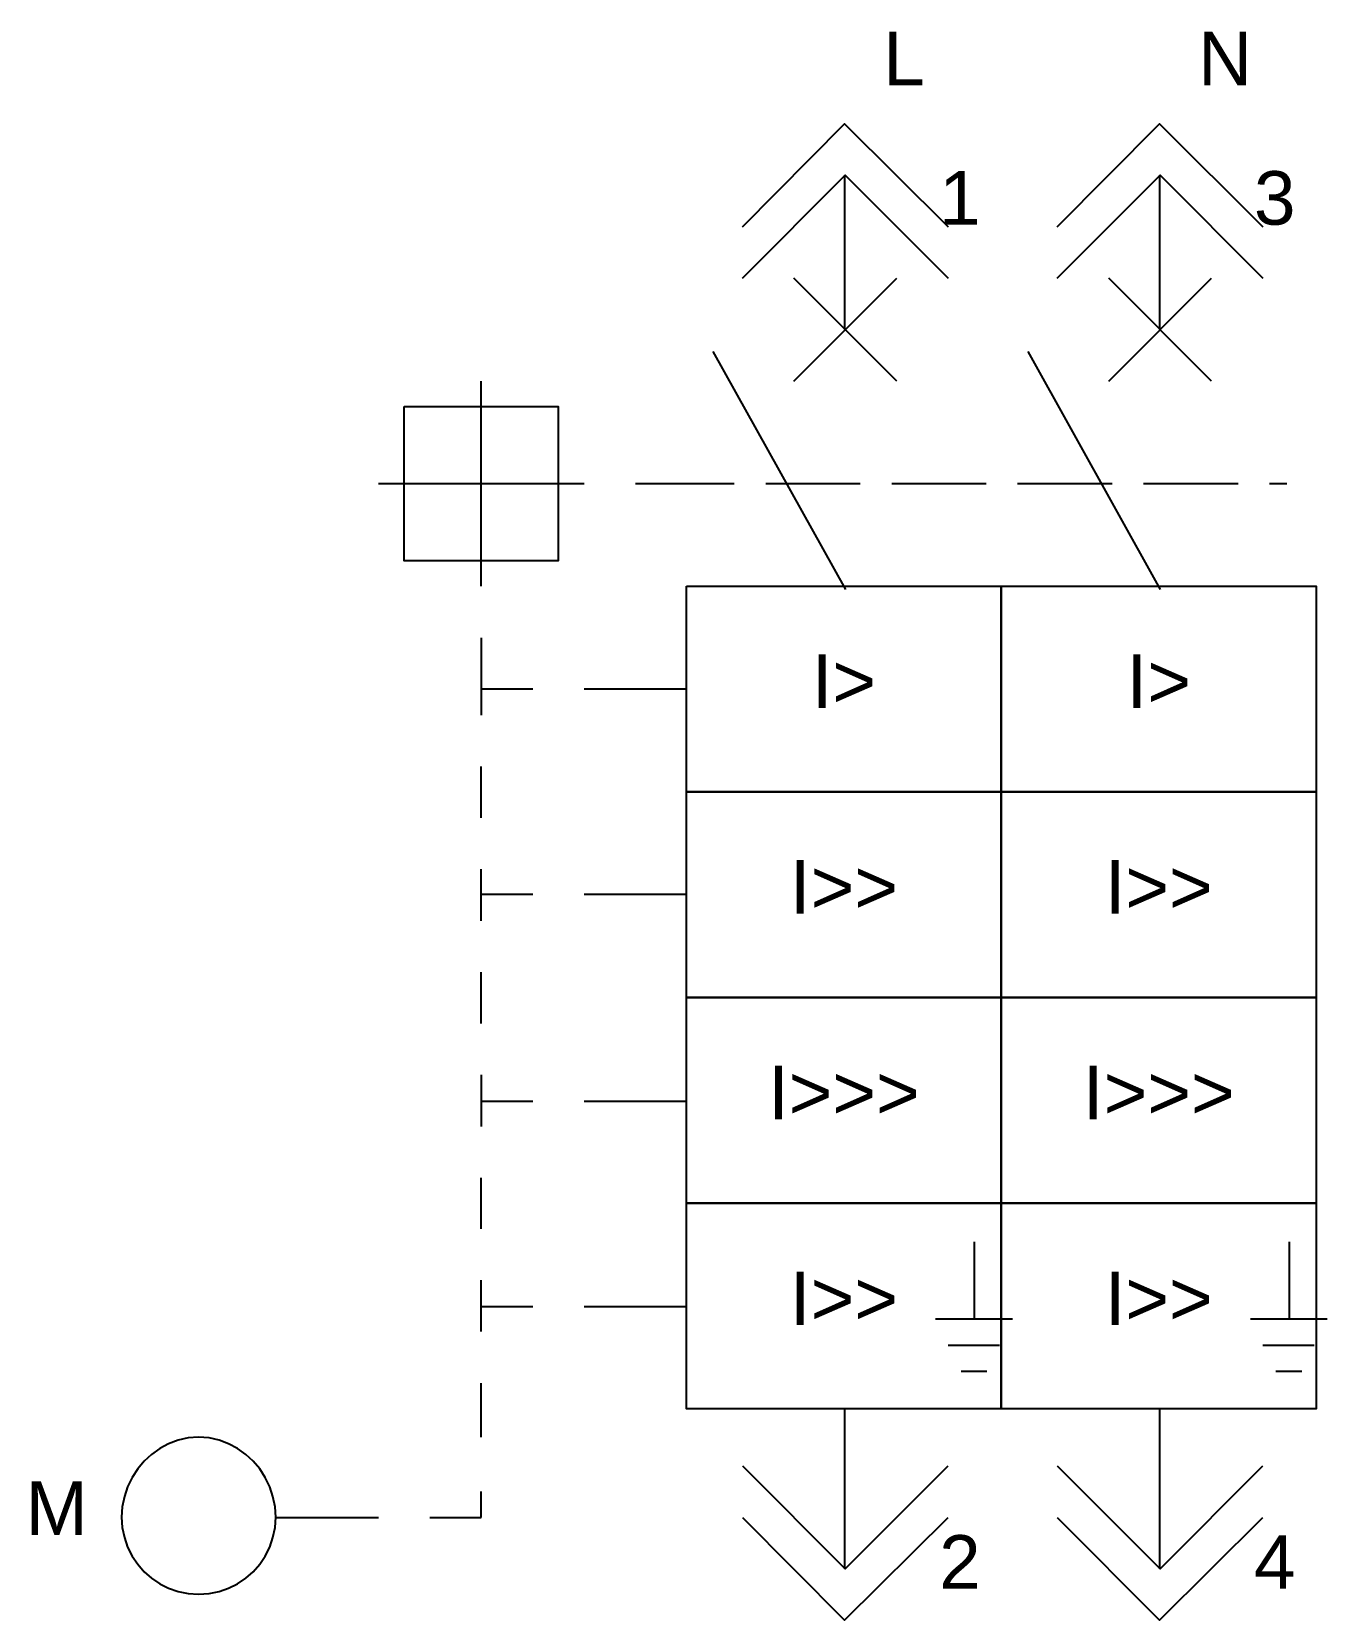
# Model space of a CAD drawing. Header units: millimetres. Extents: x -25.8 to 15.3, y -47.5 to 2.9.
import ezdxf
from ezdxf.enums import TextEntityAlignment as Align

# ---------------------------------------------------------------- set-up
doc = ezdxf.new("R2010")
doc.units = ezdxf.units.MM
doc.linetypes.add('SVG_3_1', pattern=[4, 3, -1])
doc.layers.get('0').update_dxf_attribs({"linetype": 'CONTINUOUS'})
doc.styles.add('ARIAL', font='arial.ttf')

# ---------------------------------------------------------------- blocks, each defined once
blk = doc.blocks.new('291_E_LV_MLD_IEC60617_mccb_motorized_drawout_2p')
at = {"true_color": 0x0000ff}
for p, q in [((0, -1.632), (0, -6.529)), ((10, -1.632), (10, -6.529)), ((1.652, -8.162), (-1.613, -4.897)), ((-1.613, -8.162), (1.652, -4.897)), ((11.652, -8.162), (8.387, -4.897)), ((8.387, -8.162), (11.652, -4.897)), ((0.034, -14.779), (-4.172, -7.221)), ((10.034, -14.779), (5.828, -7.221)), ((-11.554, -8.162), (-11.554, -14.676)), ((-14.804, -11.412), (-8.275, -11.412)), ((-6.642, -11.412), (-5.025, -11.412)), ((-11.54, -17.931), (-9.907, -17.931)), ((-8.275, -17.931), (-5.025, -17.931)), ((-11.554, -20.397), (-11.554, -22.029)), ((-11.554, -23.662), (-11.554, -25.294)), ((-11.54, -24.451), (-9.907, -24.451)), ((-8.275, -24.451), (-5.025, -24.451)), ((-11.554, -26.926), (-11.554, -28.559)), ((-11.54, -31.02), (-9.907, -31.02)), ((-8.275, -31.02), (-5.025, -31.02)), ((-11.554, -33.456), (-11.554, -35.074)), ((4.118, -35.485), (4.118, -37.941)), ((14.118, -35.485), (14.118, -37.941)), ((-11.554, -36.706), (-11.554, -38.338)), ((-11.54, -37.539), (-9.907, -37.539)), ((-8.275, -37.539), (-5.025, -37.539)), ((2.887, -37.931), (5.328, -37.931)), ((12.887, -37.931), (15.328, -37.931)), ((3.284, -38.765), (4.917, -38.765)), ((13.284, -38.765), (14.917, -38.765)), ((3.696, -39.598), (4.52, -39.598)), ((13.696, -39.598), (14.52, -39.598)), ((-11.554, -39.971), (-11.554, -41.69)), ((0, -40.794), (0, -45.868)), ((10, -40.794), (10, -45.868)), ((-11.554, -43.412), (-11.554, -44.235)), ((-18.069, -44.235), (-14.804, -44.235)), ((-13.172, -44.235), (-11.54, -44.235))]:
    blk.add_line(p, q, dxfattribs=at)
at = {"linetype": 'SVG_3_1', "true_color": 0x0000ff}
blk.add_line((-6.505, -11.412), (14.049, -11.412), dxfattribs=at)
at = {"true_color": 0x0000ff}
for points in [[(-3.245, -3.265), (0, 0), (3.284, -3.265)], [(6.755, -3.265), (10, 0), (13.284, -3.265)], [(-3.245, -4.897), (0.02, -1.632), (3.284, -4.897)], [(6.755, -4.897), (10.02, -1.632), (13.284, -4.897)], [(-11.54, -16.309), (-11.54, -17.941), (-11.54, -18.765)], [(-11.54, -30.191), (-11.54, -31), (-11.54, -31.824)], [(-3.245, -42.603), (0.02, -45.868), (3.284, -42.603)], [(6.755, -42.603), (10.02, -45.868), (13.284, -42.603)], [(-3.245, -44.235), (0, -47.5), (3.284, -44.235)], [(6.755, -44.235), (10, -47.5), (13.284, -44.235)]]:
    blk.add_lwpolyline(points, dxfattribs=at)
for points in [[(-13.995, -8.971), (-9.098, -8.971), (-9.098, -13.868), (-13.995, -13.868)], [(-5.025, -14.676), (4.975, -14.676), (4.975, -21.205), (-5.025, -21.205)], [(4.975, -14.676), (14.975, -14.676), (14.975, -21.205), (4.975, -21.205)], [(-5.025, -21.206), (4.975, -21.206), (4.975, -27.735), (-5.025, -27.735)], [(4.975, -21.206), (14.975, -21.206), (14.975, -27.735), (4.975, -27.735)], [(-5.025, -27.735), (4.975, -27.735), (4.975, -34.264), (-5.025, -34.264)], [(4.975, -27.735), (14.975, -27.735), (14.975, -34.264), (4.975, -34.264)], [(-5.025, -34.265), (4.975, -34.265), (4.975, -40.794), (-5.025, -40.794)], [(4.975, -34.265), (14.975, -34.265), (14.975, -40.794), (4.975, -40.794)], [(-18.069, -44.23), (-18.091, -43.896), (-18.157, -43.572), (-18.262, -43.262), (-18.404, -42.97), (-18.58, -42.699), (-18.787, -42.453), (-19.023, -42.234), (-19.283, -42.048), (-19.566, -41.897), (-19.869, -41.784), (-20.188, -41.714), (-20.52, -41.69), (-20.851, -41.714), (-21.169, -41.784), (-21.471, -41.897), (-21.753, -42.048), (-22.013, -42.234), (-22.249, -42.453), (-22.455, -42.699), (-22.631, -42.97), (-22.773, -43.262), (-22.878, -43.572), (-22.944, -43.896), (-22.966, -44.23), (-22.944, -44.561), (-22.878, -44.879), (-22.773, -45.181), (-22.631, -45.463), (-22.455, -45.723), (-22.249, -45.959), (-22.013, -46.165), (-21.753, -46.341), (-21.471, -46.483), (-21.169, -46.588), (-20.851, -46.654), (-20.52, -46.676), (-20.188, -46.654), (-19.869, -46.588), (-19.566, -46.483), (-19.283, -46.341), (-19.023, -46.165), (-18.787, -45.959), (-18.58, -45.723), (-18.404, -45.463), (-18.262, -45.181), (-18.157, -44.879), (-18.091, -44.561), (-18.069, -44.23)]]:
    blk.add_lwpolyline(points, close=True, dxfattribs=at)
at = {"true_color": 0x0000ff, "style": 'ARIAL'}
for s, p in [('L', (1.225, 1.225)), ('N', (11.225, 1.225)), ('1', (3, -3.2)), ('3', (13, -3.2)), ('2', (3, -46.5)), ('4', (13, -46.5))]:
    blk.add_text(s, height=1.7, dxfattribs=at).set_placement(p)
for s, p in [('I>', (-0.025, -18.541)), ('I>', (9.975, -18.541)), ('I>>', (-0.025, -25.071)), ('I>>', (9.975, -25.071)), ('I>>>', (-0.025, -31.599)), ('I>>>', (9.975, -31.599)), ('I>>', (-0.025, -38.13)), ('I>>', (9.975, -38.13)), ('M', (-25.025, -44.795))]:
    blk.add_text(s, height=1.7, dxfattribs=at).set_placement(p, align=Align.CENTER)
blk.add_attdef('TAG', text='', height=2.5, dxfattribs=at).set_placement((-24.966, -2.2), align=Align.RIGHT)
at = {"color": 7, "style": 'ARIAL'}
for tag, p in [('RATED_CURRENT', (-24.966, -9)), ('BREAKING_CAPACITY', (-24.966, -12)), ('TRIP_UNIT', (-24.966, -15)), ('MANUFACTURER', (-24.966, -18))]:
    blk.add_attdef(tag, text='', height=1.7, dxfattribs=at).set_placement(p, align=Align.RIGHT)

msp = doc.modelspace()

# ---------------------------------------------------------------- block references
msp.add_blockref('291_E_LV_MLD_IEC60617_mccb_motorized_drawout_2p', (0, 0))

doc.saveas('drawing.dxf')
